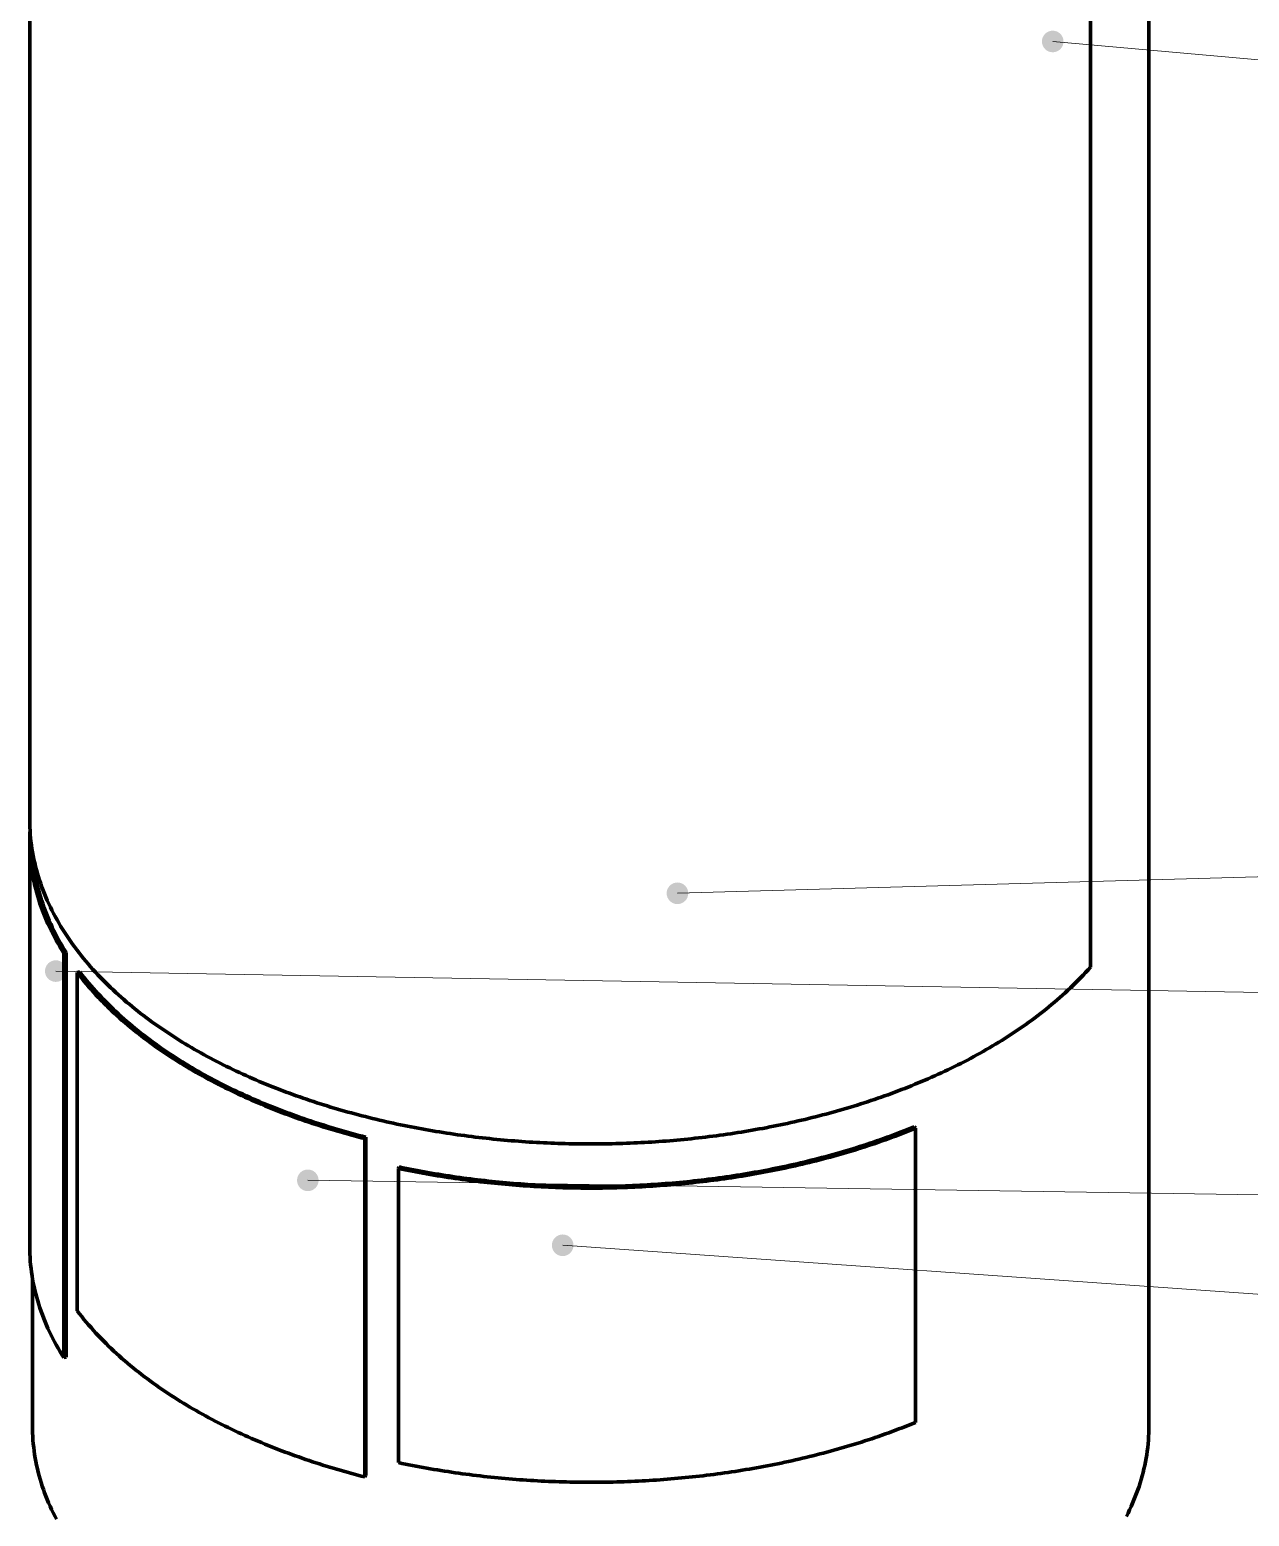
# Model space of a CAD drawing. Header units: millimetres. Extents: x 0 to 594, y 0 to 420.
# Drawn here: x 206.3 to 274, y 96 to 178.5 of the extents above; entities that cross this region are included whole.
import ezdxf

# ---------------------------------------------------------------- set-up
doc = ezdxf.new("R2010")
doc.units = ezdxf.units.MM
doc.layers.add('01-VISIBLE', color=7, linetype='CONTINUOUS', lineweight=70)
doc.layers.add('08-FINA', color=5, linetype='CONTINUOUS', lineweight=18)

msp = doc.modelspace()

# ---------------------------------------------------------------- hatches: boundary and pattern name
at = {"layer": '08-FINA'}
h = msp.add_hatch(color=7, dxfattribs=at)
h.dxf.hatch_style = 1
edge = h.paths.add_edge_path()
edge.add_arc((263.087, 177.822), 0.6, 0, 360)
h = msp.add_hatch(color=7, dxfattribs=at)
h.dxf.hatch_style = 1
edge = h.paths.add_edge_path()
edge.add_arc((242.248, 130.54), 0.6, 0, 360)
h = msp.add_hatch(color=7, dxfattribs=at)
h.dxf.hatch_style = 1
edge = h.paths.add_edge_path()
edge.add_arc((207.728, 126.222), 0.6, 0, 360)
h = msp.add_hatch(color=7, dxfattribs=at)
h.dxf.hatch_style = 1
edge = h.paths.add_edge_path()
edge.add_arc((221.723, 114.608), 0.6, 0, 360)
h = msp.add_hatch(color=7, dxfattribs=at)
h.dxf.hatch_style = 1
edge = h.paths.add_edge_path()
edge.add_arc((235.875, 111.003), 0.6, 0, 360)

# ---------------------------------------------------------------- linework, layer by layer
at = {"layer": '01-VISIBLE'}
for p, q in [((268.43, 100.984), (268.43, 205.643)), ((206.28, 134.611), (206.28, 196.51)), ((265.185, 126.446), (265.185, 188.346)), ((206.28, 110.933), (206.28, 133.387)), ((208.309, 127.251), (208.168, 127.221)), ((208.168, 104.767), (208.168, 127.221)), ((208.309, 104.797), (208.309, 127.251)), ((209.054, 126.18), (208.917, 126.145)), ((208.917, 107.365), (208.917, 126.145)), ((255.387, 117.573), (255.474, 117.502)), ((255.474, 101.172), (255.474, 117.502)), ((224.947, 117.004), (224.887, 116.925)), ((224.887, 98.145), (224.887, 116.925)), ((224.947, 98.224), (224.947, 117.004)), ((226.803, 115.348), (226.751, 115.267)), ((226.751, 98.937), (226.751, 115.267)), ((206.43, 100.984), (206.43, 109.17)), ((208.309, 104.797), (208.168, 104.767)), ((224.947, 98.224), (224.887, 98.145))]:
    msp.add_line(p, q, dxfattribs=at)
for points in [[(206.28, 134.611), (206.282, 134.411), (206.288, 134.211), (206.297, 134.01), (206.311, 133.811), (206.328, 133.611), (206.349, 133.412), (206.374, 133.213), (206.403, 133.015), (206.435, 132.817), (206.472, 132.62), (206.511, 132.423), (206.555, 132.228), (206.602, 132.033), (206.652, 131.839), (206.706, 131.646), (206.764, 131.454), (206.825, 131.263), (206.889, 131.073), (206.956, 130.885), (207.027, 130.697), (207.1, 130.511), (207.177, 130.326), (207.257, 130.142), (207.34, 129.96), (207.426, 129.779), (207.514, 129.599), (207.606, 129.42), (207.7, 129.244), (207.797, 129.068), (207.896, 128.894), (207.998, 128.722), (208.102, 128.551), (208.209, 128.381), (208.318, 128.213), (208.429, 128.046), (208.543, 127.881), (208.659, 127.718), (208.777, 127.556), (208.897, 127.396), (209.019, 127.237), (209.143, 127.079), (209.269, 126.924), (209.397, 126.769), (209.527, 126.617), (209.658, 126.465), (209.792, 126.316), (209.927, 126.168), (210.063, 126.021), (210.201, 125.876), (210.341, 125.732), (210.482, 125.59), (210.625, 125.45), (210.769, 125.31), (210.915, 125.173), (211.062, 125.036), (211.21, 124.902), (211.36, 124.768), (211.51, 124.636), (211.662, 124.506), (211.816, 124.377), (211.97, 124.249), (212.126, 124.123), (212.282, 123.998), (212.44, 123.875), (212.599, 123.752), (212.759, 123.632), (212.92, 123.512), (213.082, 123.394), (213.244, 123.277), (213.408, 123.162), (213.573, 123.048), (213.738, 122.935), (213.905, 122.823), (214.072, 122.713), (214.24, 122.604), (214.409, 122.496), (214.579, 122.389), (214.749, 122.284), (214.92, 122.18), (215.092, 122.077), (215.265, 121.975), (215.438, 121.874), (215.612, 121.775), (215.787, 121.677), (215.962, 121.58), (216.138, 121.484), (216.315, 121.389), (216.492, 121.296), (216.67, 121.203), (216.848, 121.112), (217.027, 121.022), (217.206, 120.933), (217.386, 120.845), (217.567, 120.758), (217.748, 120.672), (217.929, 120.587), (218.111, 120.503), (218.294, 120.42), (218.477, 120.339), (218.66, 120.258), (218.844, 120.179), (219.029, 120.1), (219.213, 120.023), (219.399, 119.946), (219.584, 119.871), (219.77, 119.796), (219.957, 119.723), (220.143, 119.65), (220.331, 119.579), (220.518, 119.508), (220.706, 119.439), (220.894, 119.37), (221.083, 119.302), (221.272, 119.236), (221.461, 119.17), (221.651, 119.105), (221.841, 119.041), (222.031, 118.978), (222.221, 118.916), (222.412, 118.855), (222.603, 118.795), (222.795, 118.735), (222.986, 118.677), (223.178, 118.619), (223.371, 118.563), (223.563, 118.507), (223.756, 118.452), (223.949, 118.398), (224.142, 118.345), (224.335, 118.293), (224.529, 118.242), (224.723, 118.191), (224.917, 118.142), (225.111, 118.093), (225.306, 118.045), (225.501, 117.998), (225.696, 117.952), (225.891, 117.906), (226.086, 117.862), (226.282, 117.818), (226.478, 117.775), (226.674, 117.733), (226.87, 117.692), (227.066, 117.651), (227.262, 117.612), (227.459, 117.573), (227.656, 117.535), (227.853, 117.498), (228.05, 117.462), (228.247, 117.426), (228.444, 117.391), (228.642, 117.357), (228.839, 117.324), (229.037, 117.292), (229.235, 117.26), (229.433, 117.23), (229.631, 117.2), (229.829, 117.17), (230.028, 117.142), (230.226, 117.114), (230.425, 117.088), (230.623, 117.061), (230.822, 117.036), (231.021, 117.012), (231.22, 116.988), (231.419, 116.965), (231.618, 116.943), (231.817, 116.921), (232.017, 116.9), (232.216, 116.881), (232.415, 116.861), (232.615, 116.843), (232.814, 116.825), (233.014, 116.808), (233.214, 116.792), (233.414, 116.777), (233.613, 116.762), (233.813, 116.748), (234.013, 116.735), (234.213, 116.723), (234.413, 116.711), (234.613, 116.7), (234.814, 116.69), (235.014, 116.681), (235.214, 116.672), (235.414, 116.665), (235.614, 116.657), (235.815, 116.651), (236.015, 116.645), (236.215, 116.64), (236.416, 116.636), (236.616, 116.633), (236.816, 116.63), (237.017, 116.628), (237.217, 116.627), (237.417, 116.627), (237.618, 116.627), (237.818, 116.628), (238.018, 116.63), (238.219, 116.633), (238.419, 116.636), (238.62, 116.64), (238.82, 116.645), (239.02, 116.65), (239.22, 116.657), (239.421, 116.664), (239.621, 116.671), (239.821, 116.68), (240.021, 116.689), (240.221, 116.699), (240.421, 116.71), (240.621, 116.721), (240.821, 116.734), (241.021, 116.747), (241.221, 116.761), (241.421, 116.775), (241.621, 116.79), (241.821, 116.806), (242.02, 116.823), (242.22, 116.841), (242.42, 116.859), (242.619, 116.878), (242.818, 116.898), (243.018, 116.919), (243.217, 116.94), (243.416, 116.962), (243.615, 116.985), (243.814, 117.009), (244.013, 117.033), (244.212, 117.058), (244.41, 117.084), (244.609, 117.111), (244.807, 117.138), (245.006, 117.167), (245.204, 117.196), (245.402, 117.226), (245.6, 117.256), (245.798, 117.288), (245.996, 117.32), (246.194, 117.353), (246.391, 117.387), (246.588, 117.422), (246.786, 117.457), (246.983, 117.493), (247.18, 117.53), (247.376, 117.568), (247.573, 117.607), (247.769, 117.646), (247.966, 117.687), (248.162, 117.728), (248.358, 117.77), (248.553, 117.813), (248.749, 117.856), (248.944, 117.901), (249.14, 117.946), (249.335, 117.992), (249.529, 118.039), (249.724, 118.087), (249.918, 118.135), (250.113, 118.185), (250.306, 118.235), (250.5, 118.287), (250.694, 118.339), (250.887, 118.392), (251.08, 118.445), (251.273, 118.5), (251.465, 118.556), (251.657, 118.612), (251.849, 118.67), (252.041, 118.728), (252.233, 118.787), (252.424, 118.847), (252.615, 118.908), (252.805, 118.97), (252.995, 119.033), (253.185, 119.097), (253.375, 119.162), (253.564, 119.227), (253.753, 119.294), (253.942, 119.361), (254.13, 119.43), (254.318, 119.499), (254.506, 119.57), (254.693, 119.641), (254.88, 119.714), (255.066, 119.787), (255.252, 119.861), (255.438, 119.937), (255.623, 120.013), (255.808, 120.09), (255.992, 120.169), (256.176, 120.248), (256.36, 120.329), (256.543, 120.41), (256.726, 120.493), (256.908, 120.576), (257.089, 120.661), (257.27, 120.747), (257.451, 120.833), (257.631, 120.921), (257.811, 121.01), (257.99, 121.1), (258.168, 121.192), (258.346, 121.284), (258.523, 121.377), (258.7, 121.472), (258.876, 121.568), (259.051, 121.665), (259.226, 121.763), (259.4, 121.862), (259.573, 121.962), (259.746, 122.064), (259.918, 122.167), (260.089, 122.271), (260.26, 122.376), (260.43, 122.482), (260.599, 122.59), (260.767, 122.699), (260.934, 122.809), (261.101, 122.921), (261.266, 123.033), (261.431, 123.147), (261.595, 123.263), (261.758, 123.379), (261.92, 123.497), (262.081, 123.616), (262.241, 123.737), (262.4, 123.859), (262.558, 123.982), (262.715, 124.107), (262.87, 124.233), (263.025, 124.361), (263.178, 124.49), (263.331, 124.62), (263.482, 124.752), (263.631, 124.885), (263.78, 125.019), (263.927, 125.155), (264.073, 125.293), (264.217, 125.432), (264.36, 125.572), (264.501, 125.714), (264.641, 125.858), (264.78, 126.003), (264.916, 126.149), (265.051, 126.297), (265.185, 126.446)], [(206.298, 133.999), (206.293, 133.897), (206.288, 133.795), (206.285, 133.693), (206.282, 133.591), (206.281, 133.489), (206.28, 133.387)], [(206.28, 133.387), (206.282, 133.182), (206.288, 132.978), (206.298, 132.774), (206.312, 132.57), (206.33, 132.367), (206.352, 132.164), (206.378, 131.961), (206.408, 131.759), (206.441, 131.558), (206.479, 131.357), (206.52, 131.157), (206.565, 130.958), (206.614, 130.76), (206.667, 130.562), (206.723, 130.366), (206.782, 130.171), (206.845, 129.976), (206.912, 129.783), (206.982, 129.591), (207.055, 129.401), (207.131, 129.211), (207.211, 129.023), (207.293, 128.836), (207.379, 128.651), (207.468, 128.467), (207.56, 128.285), (207.654, 128.104), (207.752, 127.924), (207.852, 127.746), (207.954, 127.57), (208.06, 127.395), (208.168, 127.221)], [(206.451, 132.73), (206.466, 132.529), (206.484, 132.328), (206.507, 132.128), (206.533, 131.928), (206.563, 131.729), (206.597, 131.53), (206.635, 131.332), (206.676, 131.135), (206.721, 130.938), (206.77, 130.742), (206.822, 130.548), (206.878, 130.354), (206.937, 130.161), (207, 129.97), (207.066, 129.779), (207.136, 129.59), (207.208, 129.402), (207.284, 129.215), (207.363, 129.029), (207.445, 128.845), (207.529, 128.662), (207.617, 128.481), (207.708, 128.301), (207.801, 128.122), (207.898, 127.945), (207.997, 127.769), (208.098, 127.595), (208.202, 127.422), (208.309, 127.251)], [(208.917, 126.145), (209.04, 125.985), (209.166, 125.827), (209.293, 125.67), (209.422, 125.515), (209.553, 125.362), (209.686, 125.21), (209.821, 125.059), (209.957, 124.91), (210.095, 124.763), (210.234, 124.617), (210.375, 124.473), (210.518, 124.33), (210.662, 124.189), (210.808, 124.049), (210.955, 123.911), (211.103, 123.774), (211.253, 123.638), (211.404, 123.504), (211.556, 123.372), (211.71, 123.241), (211.865, 123.111), (212.021, 122.983), (212.178, 122.857), (212.336, 122.731), (212.495, 122.607), (212.655, 122.485), (212.817, 122.364), (212.979, 122.244), (213.143, 122.125), (213.307, 122.008), (213.472, 121.892), (213.639, 121.778), (213.806, 121.665), (213.974, 121.553), (214.142, 121.442), (214.312, 121.333), (214.483, 121.225), (214.654, 121.118), (214.826, 121.012), (214.999, 120.908), (215.172, 120.805), (215.346, 120.703), (215.521, 120.602), (215.697, 120.503), (215.873, 120.404), (216.05, 120.307), (216.228, 120.211), (216.406, 120.116), (216.585, 120.023), (216.764, 119.93), (216.944, 119.839), (217.124, 119.748), (217.305, 119.659), (217.487, 119.571), (217.669, 119.484), (217.852, 119.398), (218.035, 119.313), (218.219, 119.23), (218.403, 119.147), (218.587, 119.065), (218.773, 118.985), (218.958, 118.905), (219.144, 118.827), (219.33, 118.749), (219.517, 118.673), (219.705, 118.598), (219.892, 118.523), (220.08, 118.45), (220.269, 118.378), (220.457, 118.306), (220.647, 118.236), (220.836, 118.166), (221.026, 118.098), (221.216, 118.03), (221.407, 117.964), (221.598, 117.898), (221.789, 117.834), (221.98, 117.77), (222.172, 117.707), (222.364, 117.645), (222.557, 117.585), (222.75, 117.525), (222.943, 117.466), (223.136, 117.407), (223.329, 117.35), (223.523, 117.294), (223.717, 117.238), (223.912, 117.184), (224.106, 117.13), (224.301, 117.078), (224.496, 117.026), (224.691, 116.975), (224.887, 116.925)], [(209.054, 126.18), (209.177, 126.021), (209.302, 125.863), (209.428, 125.707), (209.557, 125.553), (209.687, 125.4), (209.82, 125.249), (209.953, 125.099), (210.089, 124.951), (210.226, 124.804), (210.365, 124.659), (210.506, 124.516), (210.648, 124.374), (210.791, 124.233), (210.936, 124.094), (211.082, 123.956), (211.23, 123.82), (211.379, 123.685), (211.529, 123.552), (211.681, 123.42), (211.834, 123.29), (211.988, 123.161), (212.143, 123.033), (212.299, 122.907), (212.457, 122.783), (212.615, 122.659), (212.775, 122.537), (212.935, 122.417), (213.097, 122.297), (213.26, 122.179), (213.423, 122.063), (213.588, 121.948), (213.753, 121.834), (213.919, 121.721), (214.087, 121.61), (214.255, 121.5), (214.423, 121.391), (214.593, 121.283), (214.764, 121.177), (214.935, 121.072), (215.107, 120.968), (215.279, 120.865), (215.453, 120.764), (215.627, 120.664), (215.802, 120.565), (215.977, 120.467), (216.153, 120.37), (216.33, 120.274), (216.507, 120.18), (216.685, 120.087), (216.863, 119.995), (217.043, 119.904), (217.222, 119.814), (217.402, 119.725), (217.583, 119.638), (217.764, 119.551), (217.946, 119.466), (218.128, 119.381), (218.311, 119.298), (218.495, 119.216), (218.678, 119.134), (218.862, 119.054), (219.047, 118.975), (219.232, 118.897), (219.418, 118.82), (219.604, 118.744), (219.79, 118.669), (219.977, 118.595), (220.164, 118.522), (220.351, 118.45), (220.539, 118.379), (220.727, 118.309), (220.916, 118.24), (221.105, 118.171), (221.294, 118.104), (221.484, 118.038), (221.674, 117.973), (221.864, 117.909), (222.055, 117.845), (222.246, 117.783), (222.437, 117.721), (222.628, 117.661), (222.82, 117.601), (223.012, 117.542), (223.205, 117.484), (223.397, 117.427), (223.59, 117.371), (223.783, 117.316), (223.977, 117.262), (224.17, 117.209), (224.364, 117.156), (224.558, 117.104), (224.753, 117.054), (224.947, 117.004)], [(226.751, 115.267), (226.947, 115.226), (227.143, 115.186), (227.339, 115.147), (227.536, 115.109), (227.732, 115.071), (227.929, 115.034), (228.126, 114.998), (228.323, 114.963), (228.52, 114.929), (228.717, 114.895), (228.915, 114.862), (229.112, 114.83), (229.31, 114.799), (229.508, 114.769), (229.705, 114.739), (229.903, 114.71), (230.102, 114.682), (230.3, 114.655), (230.498, 114.628), (230.697, 114.603), (230.895, 114.578), (231.094, 114.553), (231.292, 114.53), (231.491, 114.507), (231.69, 114.485), (231.889, 114.464), (232.088, 114.444), (232.287, 114.424), (232.486, 114.405), (232.686, 114.387), (232.885, 114.37), (233.085, 114.353), (233.284, 114.337), (233.484, 114.322), (233.683, 114.308), (233.883, 114.294), (234.082, 114.281), (234.282, 114.269), (234.482, 114.258), (234.682, 114.247), (234.882, 114.238), (235.081, 114.229), (235.281, 114.22), (235.481, 114.213), (235.681, 114.206), (235.881, 114.2), (236.081, 114.194), (236.281, 114.19), (236.481, 114.186), (236.682, 114.183), (236.882, 114.18), (237.082, 114.178), (237.282, 114.178), (237.482, 114.177), (237.682, 114.178), (237.882, 114.179), (238.082, 114.181), (238.282, 114.184), (238.482, 114.188), (238.682, 114.192), (238.882, 114.197), (239.082, 114.203), (239.282, 114.209), (239.482, 114.216), (239.682, 114.224), (239.882, 114.233), (240.082, 114.243), (240.282, 114.253), (240.482, 114.264), (240.681, 114.276), (240.881, 114.288), (241.081, 114.301), (241.28, 114.315), (241.48, 114.33), (241.68, 114.345), (241.879, 114.362), (242.078, 114.379), (242.278, 114.396), (242.477, 114.415), (242.676, 114.434), (242.875, 114.454), (243.074, 114.475), (243.273, 114.497), (243.472, 114.519), (243.671, 114.542), (243.869, 114.566), (244.068, 114.59), (244.266, 114.616), (244.465, 114.642), (244.663, 114.669), (244.861, 114.697), (245.059, 114.725), (245.257, 114.754), (245.455, 114.784), (245.653, 114.815), (245.85, 114.847), (246.048, 114.879), (246.245, 114.912), (246.442, 114.946), (246.639, 114.981), (246.836, 115.017), (247.033, 115.053), (247.23, 115.09), (247.426, 115.128), (247.622, 115.167), (247.819, 115.207), (248.014, 115.247), (248.21, 115.289), (248.406, 115.331), (248.601, 115.374), (248.797, 115.417), (248.992, 115.462), (249.187, 115.507), (249.381, 115.554), (249.576, 115.601), (249.77, 115.649), (249.964, 115.697), (250.158, 115.747), (250.351, 115.798), (250.545, 115.849), (250.738, 115.901), (250.931, 115.954), (251.124, 116.008), (251.316, 116.063), (251.508, 116.119), (251.7, 116.175), (251.892, 116.233), (252.083, 116.291), (252.274, 116.351), (252.465, 116.411), (252.656, 116.472), (252.846, 116.534), (253.036, 116.597), (253.225, 116.661), (253.415, 116.726), (253.604, 116.792), (253.792, 116.858), (253.981, 116.926), (254.169, 116.995), (254.356, 117.064), (254.544, 117.135), (254.73, 117.206), (254.917, 117.279), (255.103, 117.352), (255.289, 117.427), (255.474, 117.502)], [(226.803, 115.348), (226.999, 115.308), (227.195, 115.267), (227.392, 115.228), (227.589, 115.19), (227.786, 115.152), (227.983, 115.115), (228.18, 115.079), (228.377, 115.044), (228.575, 115.01), (228.773, 114.976), (228.971, 114.943), (229.168, 114.911), (229.367, 114.88), (229.565, 114.85), (229.763, 114.82), (229.961, 114.791), (230.16, 114.763), (230.359, 114.736), (230.557, 114.709), (230.756, 114.684), (230.955, 114.659), (231.154, 114.635), (231.353, 114.611), (231.553, 114.589), (231.752, 114.567), (231.951, 114.546), (232.151, 114.525), (232.35, 114.506), (232.55, 114.487), (232.75, 114.469), (232.949, 114.452), (233.149, 114.435), (233.349, 114.42), (233.549, 114.405), (233.749, 114.391), (233.949, 114.377), (234.149, 114.364), (234.349, 114.353), (234.55, 114.341), (234.75, 114.331), (234.95, 114.321), (235.15, 114.312), (235.351, 114.304), (235.551, 114.297), (235.752, 114.29), (235.952, 114.284), (236.152, 114.279), (236.353, 114.275), (236.553, 114.271), (236.754, 114.268), (236.954, 114.266), (237.155, 114.265), (237.355, 114.264), (237.556, 114.264), (237.756, 114.265), (237.957, 114.267), (238.157, 114.269), (238.358, 114.272), (238.558, 114.276), (238.759, 114.28), (238.959, 114.286), (239.16, 114.292), (239.36, 114.299), (239.56, 114.306), (239.761, 114.315), (239.961, 114.324), (240.161, 114.334), (240.361, 114.344), (240.562, 114.355), (240.762, 114.368), (240.962, 114.38), (241.162, 114.394), (241.362, 114.408), (241.562, 114.424), (241.762, 114.44), (241.962, 114.456), (242.161, 114.474), (242.361, 114.492), (242.561, 114.511), (242.76, 114.53), (242.96, 114.551), (243.159, 114.572), (243.358, 114.594), (243.557, 114.617), (243.757, 114.641), (243.956, 114.665), (244.154, 114.69), (244.353, 114.716), (244.552, 114.743), (244.751, 114.77), (244.949, 114.798), (245.148, 114.827), (245.346, 114.857), (245.544, 114.888), (245.742, 114.919), (245.94, 114.952), (246.138, 114.985), (246.335, 115.018), (246.533, 115.053), (246.73, 115.088), (246.927, 115.125), (247.124, 115.162), (247.321, 115.199), (247.518, 115.238), (247.715, 115.278), (247.911, 115.318), (248.107, 115.359), (248.303, 115.401), (248.499, 115.444), (248.695, 115.487), (248.891, 115.532), (249.086, 115.577), (249.281, 115.623), (249.476, 115.67), (249.671, 115.718), (249.865, 115.767), (250.059, 115.817), (250.253, 115.867), (250.447, 115.918), (250.641, 115.97), (250.834, 116.024), (251.027, 116.077), (251.22, 116.132), (251.413, 116.188), (251.605, 116.245), (251.797, 116.302), (251.989, 116.361), (252.181, 116.42), (252.372, 116.48), (252.563, 116.541), (252.753, 116.603), (252.944, 116.666), (253.134, 116.73), (253.324, 116.795), (253.513, 116.861), (253.702, 116.928), (253.891, 116.996), (254.079, 117.064), (254.267, 117.134), (254.455, 117.205), (254.642, 117.276), (254.829, 117.349), (255.015, 117.422), (255.202, 117.497), (255.387, 117.573)], [(206.28, 110.933), (206.282, 110.729), (206.288, 110.525), (206.298, 110.321), (206.312, 110.117), (206.33, 109.913), (206.352, 109.71), (206.378, 109.508), (206.408, 109.306), (206.441, 109.104), (206.479, 108.904), (206.52, 108.703), (206.565, 108.504), (206.614, 108.306), (206.667, 108.109), (206.723, 107.912), (206.782, 107.717), (206.845, 107.523), (206.912, 107.329), (206.982, 107.138), (207.055, 106.947), (207.131, 106.758), (207.211, 106.569), (207.293, 106.383), (207.379, 106.197), (207.468, 106.013), (207.56, 105.831), (207.654, 105.65), (207.752, 105.47), (207.852, 105.292), (207.954, 105.116), (208.06, 104.941), (208.168, 104.767)], [(208.917, 107.365), (209.04, 107.206), (209.166, 107.047), (209.293, 106.891), (209.422, 106.736), (209.553, 106.582), (209.686, 106.43), (209.821, 106.28), (209.957, 106.131), (210.095, 105.983), (210.234, 105.838), (210.375, 105.693), (210.518, 105.55), (210.662, 105.409), (210.808, 105.269), (210.955, 105.131), (211.103, 104.994), (211.253, 104.859), (211.404, 104.725), (211.556, 104.593), (211.71, 104.462), (211.865, 104.332), (212.021, 104.204), (212.178, 104.077), (212.336, 103.952), (212.495, 103.828), (212.655, 103.705), (212.817, 103.584), (212.979, 103.464), (213.143, 103.346), (213.307, 103.229), (213.472, 103.113), (213.639, 102.998), (213.806, 102.885), (213.974, 102.773), (214.142, 102.663), (214.312, 102.553), (214.483, 102.445), (214.654, 102.338), (214.826, 102.233), (214.999, 102.128), (215.172, 102.025), (215.346, 101.923), (215.521, 101.823), (215.697, 101.723), (215.873, 101.625), (216.05, 101.528), (216.228, 101.432), (216.406, 101.337), (216.585, 101.243), (216.764, 101.151), (216.944, 101.059), (217.124, 100.969), (217.305, 100.88), (217.487, 100.792), (217.669, 100.705), (217.852, 100.619), (218.035, 100.534), (218.219, 100.45), (218.403, 100.368), (218.587, 100.286), (218.773, 100.205), (218.958, 100.126), (219.144, 100.048), (219.33, 99.97), (219.517, 99.894), (219.705, 99.818), (219.892, 99.744), (220.08, 99.671), (220.269, 99.598), (220.457, 99.527), (220.647, 99.456), (220.836, 99.387), (221.026, 99.318), (221.216, 99.251), (221.407, 99.184), (221.598, 99.119), (221.789, 99.054), (221.98, 98.991), (222.172, 98.928), (222.364, 98.866), (222.557, 98.805), (222.75, 98.745), (222.943, 98.686), (223.136, 98.628), (223.329, 98.571), (223.523, 98.514), (223.717, 98.459), (223.912, 98.404), (224.106, 98.351), (224.301, 98.298), (224.496, 98.246), (224.691, 98.195), (224.887, 98.145)], [(206.43, 100.984), (206.432, 100.783), (206.438, 100.583), (206.447, 100.383), (206.461, 100.183), (206.478, 99.984), (206.5, 99.785), (206.525, 99.586), (206.553, 99.388), (206.586, 99.19), (206.622, 98.993), (206.662, 98.797), (206.706, 98.602), (206.753, 98.407), (206.804, 98.213), (206.858, 98.02), (206.915, 97.829), (206.976, 97.638), (207.041, 97.448), (207.108, 97.26), (207.179, 97.073), (207.253, 96.886), (207.33, 96.702), (207.41, 96.518), (207.494, 96.336), (207.58, 96.155), (207.668, 95.976), (207.76, 95.797)], [(226.751, 98.937), (226.947, 98.896), (227.143, 98.856), (227.339, 98.817), (227.536, 98.779), (227.732, 98.741), (227.929, 98.704), (228.126, 98.668), (228.323, 98.633), (228.52, 98.599), (228.717, 98.565), (228.915, 98.532), (229.112, 98.5), (229.31, 98.469), (229.508, 98.439), (229.705, 98.409), (229.903, 98.38), (230.102, 98.352), (230.3, 98.325), (230.498, 98.298), (230.697, 98.273), (230.895, 98.248), (231.094, 98.223), (231.292, 98.2), (231.491, 98.177), (231.69, 98.155), (231.889, 98.134), (232.088, 98.114), (232.287, 98.094), (232.486, 98.075), (232.686, 98.057), (232.885, 98.04), (233.085, 98.023), (233.284, 98.007), (233.484, 97.992), (233.683, 97.978), (233.883, 97.964), (234.082, 97.952), (234.282, 97.939), (234.482, 97.928), (234.682, 97.918), (234.882, 97.908), (235.081, 97.899), (235.281, 97.89), (235.481, 97.883), (235.681, 97.876), (235.881, 97.87), (236.081, 97.864), (236.281, 97.86), (236.481, 97.856), (236.682, 97.853), (236.882, 97.85), (237.082, 97.849), (237.282, 97.848), (237.482, 97.847), (237.682, 97.848), (237.882, 97.849), (238.082, 97.851), (238.282, 97.854), (238.482, 97.858), (238.682, 97.862), (238.882, 97.867), (239.082, 97.873), (239.282, 97.879), (239.482, 97.886), (239.682, 97.894), (239.882, 97.903), (240.082, 97.913), (240.282, 97.923), (240.482, 97.934), (240.681, 97.946), (240.881, 97.958), (241.081, 97.971), (241.28, 97.985), (241.48, 98), (241.68, 98.016), (241.879, 98.032), (242.078, 98.049), (242.278, 98.067), (242.477, 98.085), (242.676, 98.104), (242.875, 98.124), (243.074, 98.145), (243.273, 98.167), (243.472, 98.189), (243.671, 98.212), (243.869, 98.236), (244.068, 98.26), (244.266, 98.286), (244.465, 98.312), (244.663, 98.339), (244.861, 98.367), (245.059, 98.395), (245.257, 98.424), (245.455, 98.454), (245.653, 98.485), (245.85, 98.517), (246.048, 98.549), (246.245, 98.583), (246.442, 98.617), (246.639, 98.651), (246.836, 98.687), (247.033, 98.723), (247.23, 98.761), (247.426, 98.799), (247.622, 98.837), (247.819, 98.877), (248.014, 98.917), (248.21, 98.959), (248.406, 99.001), (248.601, 99.044), (248.797, 99.087), (248.992, 99.132), (249.187, 99.177), (249.381, 99.224), (249.576, 99.271), (249.77, 99.319), (249.964, 99.368), (250.158, 99.417), (250.351, 99.468), (250.545, 99.519), (250.738, 99.571), (250.931, 99.624), (251.124, 99.678), (251.316, 99.733), (251.508, 99.789), (251.7, 99.846), (251.892, 99.903), (252.083, 99.961), (252.274, 100.021), (252.465, 100.081), (252.656, 100.142), (252.846, 100.204), (253.036, 100.267), (253.225, 100.331), (253.415, 100.396), (253.604, 100.462), (253.792, 100.528), (253.981, 100.596), (254.169, 100.665), (254.356, 100.734), (254.544, 100.805), (254.73, 100.876), (254.917, 100.949), (255.103, 101.022), (255.289, 101.097), (255.474, 101.172)], [(267.179, 95.95), (267.268, 96.13), (267.355, 96.312), (267.439, 96.495), (267.52, 96.679), (267.598, 96.865), (267.673, 97.052), (267.744, 97.24), (267.813, 97.429), (267.878, 97.62), (267.939, 97.812), (267.998, 98.004), (268.052, 98.198), (268.104, 98.393), (268.151, 98.589), (268.195, 98.785), (268.236, 98.982), (268.272, 99.18), (268.305, 99.379), (268.334, 99.578), (268.36, 99.778), (268.381, 99.978), (268.399, 100.179), (268.412, 100.38), (268.422, 100.581), (268.428, 100.782), (268.43, 100.984)]]:
    msp.add_lwpolyline(points, dxfattribs=at)
at = {"layer": '08-FINA'}
for p, q in [((369.518, 168.331), (263.087, 177.822)), ((369.502, 134.161), (242.248, 130.54)), ((369.501, 123.368), (207.728, 126.222)), ((369.501, 112.357), (221.723, 114.608)), ((369.511, 101.604), (235.875, 111.003))]:
    msp.add_line(p, q, dxfattribs=at)

doc.saveas('drawing.dxf')
